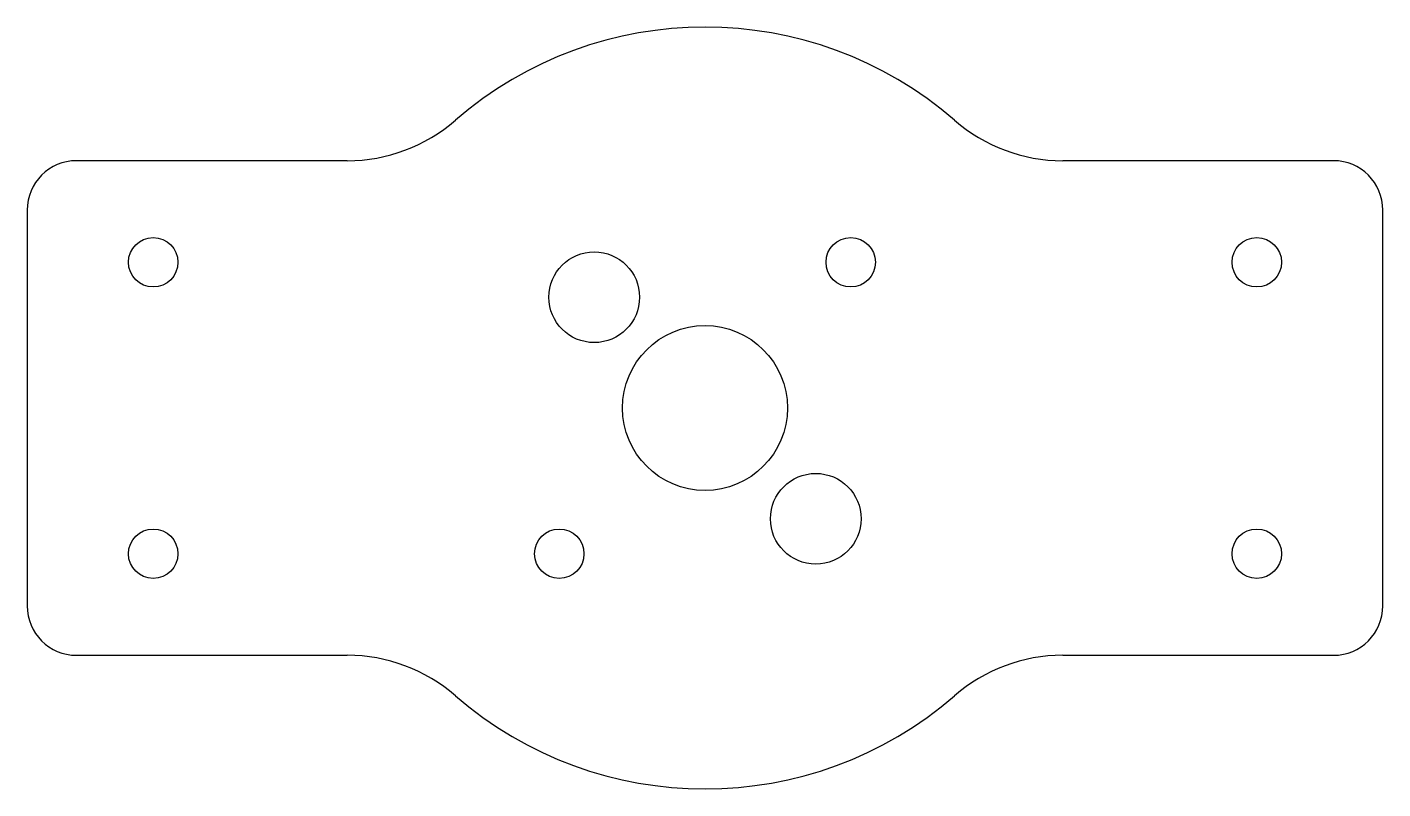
# Model space of a CAD drawing. Header units: millimetres. Extents: x -41.1 to 41.1, y -23.1 to 23.1.
import ezdxf

# ---------------------------------------------------------------- set-up
doc = ezdxf.new("R2010")
doc.units = ezdxf.units.MM

msp = doc.modelspace()

# ---------------------------------------------------------------- linework, layer by layer
at = {"color": 7, "linetype": 'Continuous', "lineweight": 25}
for p, q in [((-21.694, 15), (-38.108, 15)), ((38.108, 15), (21.694, 15)), ((-41.108, 12), (-41.108, -12)), ((41.108, -12), (41.108, 12)), ((-38.108, -15), (-21.694, -15)), ((21.694, -15), (38.108, -15))]:
    msp.add_line(p, q, dxfattribs=at)
for centre, radius in [((-33.463, 8.839), 1.5), ((8.839, 8.839), 1.5), ((33.463, 8.839), 1.5), ((-6.718, 6.718), 2.75), ((0, 0), 5), ((6.718, -6.718), 2.75), ((-33.463, -8.839), 1.5), ((-8.839, -8.839), 1.5), ((33.463, -8.839), 1.5)]:
    msp.add_circle(centre, radius, dxfattribs=at)
for centre, radius, start, end in [((0, 0), 23.1, 49.05045, 130.94955), ((-21.694, 25), 10, 270, 310.94955), ((21.694, 25), 10, 229.05045, 270), ((-38.108, 12), 3, 90, 180), ((38.108, 12), 3, 0, 90), ((-38.108, -12), 3, 180, 270), ((38.108, -12), 3, 270, 0), ((-21.694, -25), 10, 49.05045, 90), ((21.694, -25), 10, 90, 130.94955), ((0, 0), 23.1, 229.05045, 310.94955)]:
    msp.add_arc(centre, radius, start, end, dxfattribs=at)

doc.saveas('drawing.dxf')
